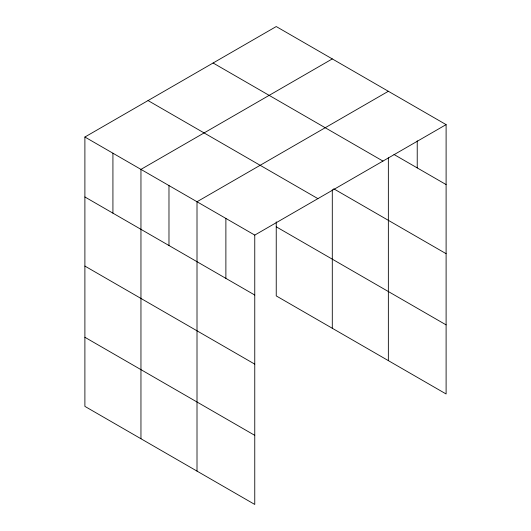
<?xml version="1.0" encoding="UTF-8"?>
<svg xmlns="http://www.w3.org/2000/svg" width="531" height="531" viewBox="0 0 531 531"><rect width="100%" height="100%" fill="white"/><g stroke="black" fill="none" stroke-linecap="round" stroke-linejoin="round"><path stroke-width="0.8" d="M84.894 137.025L254.761 235.094L254.761 504.45L84.894 406.381L84.894 137.025L276.239 26.55L446.106 124.619L446.106 393.975L276.239 295.906L276.239 221.839M332.293 58.914L140.954 169.382L140.954 438.745M388.353 91.279L197.008 201.747L197.008 471.103M254.761 235.094L446.106 124.619M393.982 154.481L446.106 184.576M213.097 63.003L382.964 161.079M333.694 188.777L446.106 253.679M148.036 100.565L317.903 198.634M276.239 226.803L446.106 324.872M84.894 196.974L254.761 295.044M84.894 266.077L254.761 364.147M84.894 337.278L254.761 435.347M417.227 140.801L417.227 167.902M388.353 157.813L388.353 360.635M332.293 189.627L332.293 328.271M225.881 218.42L225.881 278.377M168.977 185.565L168.977 245.521M112.924 153.2L112.924 213.157"/></g></svg>
